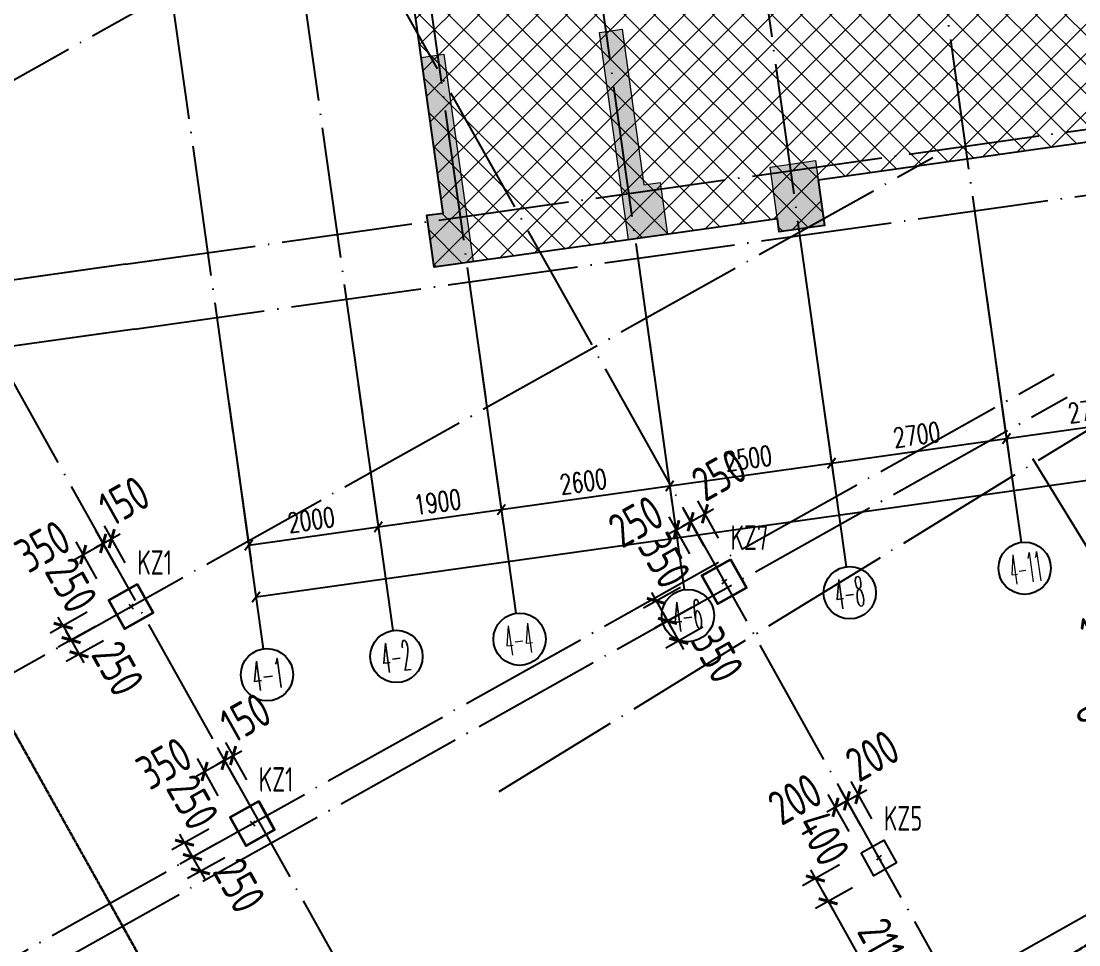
# Model space of a CAD drawing. Header units: millimetres. Extents: x 1089227 to 13101469, y 618865 to 10240562.
# Drawn here: x 1706176 to 1722349, y 4793956 to 4808075 of the extents above; entities that cross this region are included whole.
import ezdxf
from ezdxf.enums import TextEntityAlignment as Align

# ---------------------------------------------------------------- set-up
doc = ezdxf.new("R2010")
doc.units = ezdxf.units.MM
doc.header["$LTSCALE"] = 1000
doc.header["$PDMODE"] = 3
doc.header["$PDSIZE"] = 200
doc.linetypes.add('A09-G-CTRL-用地红线+建筑退线_设计区$0$Controlline1', pattern=[12.8, 8, -1.6, 1.6, -1.6])
doc.linetypes.add('DOTE', pattern=[2.42, 2, -0.2, 0.02, -0.2])
doc.layers.get('0').update_dxf_attribs({"linetype": 'CONTINUOUS'})
doc.layers.get('Defpoints').update_dxf_attribs({"linetype": 'CONTINUOUS'})
for name, color, linetype, lineweight in [('A09-G-CTRL-用地红线+建筑退线_设计区$0$Z-REDL-CTRL(建筑控制线)', 40, 'CONTINUOUS', 35), ('S-COLU', 30, 'CONTINUOUS', 0), ('S-SLAB-HATCH', 73, 'CONTINUOUS', 0), ('S-WALL', 31, 'CONTINUOUS', 0)]:
    doc.layers.add(name, color=color, linetype=linetype, lineweight=lineweight)
for name, color, linetype in [('AXIS', 3, 'CONTINUOUS'), ('AXIS_TEXT', 7, 'CONTINUOUS'), ('C-H', 8, 'CONTINUOUS'), ('COLU_DIM', 3, 'CONTINUOUS'), ('COLU_NUM', 7, 'CONTINUOUS'), ('DOTE', 1, 'DOTE'), ('S-COLU-BEAM', 240, 'CONTINUOUS'), ('S-EDGE', 210, 'CONTINUOUS'), ('单形心', 4, 'CONTINUOUS'), ('辅助', 7, 'CONTINUOUS')]:
    doc.layers.add(name, color=color, linetype=linetype)
doc.styles.add('_TCH_AXIS', font='COMPLEX', dxfattribs={"bigfont": 'AllInOneBig.shx'})
doc.styles.add('_TCH_DIM_T3', font='SIMPLEX', dxfattribs={"width": 0.705882, "bigfont": 'AllInOneBig.shx'})
doc.styles.add('COMPLEX', font='COMPLEX', dxfattribs={"bigfont": 'AllInOneBig.shx'})
doc.styles.add('TSSD_Dimension', font='tssdeng.shx', dxfattribs={"width": 0.75, "bigfont": 'Hztxt.shx'})
doc.styles.add('TSSD_Label', font='Tssdeng.shx', dxfattribs={"width": 0.7, "bigfont": 'hztxt.shx'})
doc.dimstyles.new('_TCH_ARCH-100', dxfattribs={"dimscale": 100, "dimtxt": 2.975, "dimasz": 1, "dimexe": 2.5, "dimexo": 3, "dimgap": 1, "dimtad": 1, "dimdec": 0, "dimzin": 0, "dimdsep": 46, "dimtxsty": '_TCH_DIM_T3', "dimblk": 'ARCHTICK', "dimcen": 0.09, "dimclrt": 7, "dimazin": 2, "dimtfac": 1, "dimtdec": 0, "dimtix": 1, "dimtmove": 2, "dimatfit": 3, "dimfxl": 0, "dimtolj": 1, "dimtzin": 0, "dimarcsym": 0})
doc.dimstyles.new('TSSD_150_150', dxfattribs={"dimtxt": 525, "dimasz": 150, "dimexe": 225, "dimexo": 375, "dimgap": 150, "dimtad": 1, "dimdec": 0, "dimzin": 0, "dimdsep": 46, "dimtxsty": 'TSSD_Dimension', "dimblk": 'ARCHTICK', "dimblk1": 'ARCHTICK', "dimblk2": 'ARCHTICK', "dimcen": 0, "dimdle": 150, "dimclrt": 7, "dimadec": 0, "dimazin": 0, "dimtfac": 1, "dimtdec": 0, "dimtix": 1, "dimtmove": 2, "dimatfit": 3, "dimfxl": 0, "dimtolj": 1, "dimtzin": 0, "dimarcsym": 0})

# ---------------------------------------------------------------- blocks, each defined once
blk = doc.blocks.new('0323最综用地红线')
at = {"layer": 'A09-G-CTRL-用地红线+建筑退线_设计区$0$Z-REDL-CTRL(建筑控制线)', "linetype": 'A09-G-CTRL-用地红线+建筑退线_设计区$0$Controlline1', "ltscale": 0.0005, "flags": 128}
blk.add_lwpolyline([(8299567, 3686108), (8326626, 3675265), (8336400, 3687495), (8338983, 3690878), (8341712, 3688883), (8341724, 3688834), (8348492, 3681996), (8336495, 3657264), (8335815, 3655857), (8334921, 3653765), (8334408, 3652495), (8333554, 3650188), (8332762, 3647815), (8332296, 3646270), (8331866, 3644682), (8331460, 3643007), (8331063, 3641145), (8330737, 3639422), (8330293, 3636480), (8330017, 3634043), (8329761, 3630317), (8329732, 3627942), (8329763, 3625708), (8329928, 3622644), (8330113, 3620704), (8330325, 3618642), (8330653, 3615645), (8331572, 3606971), (8333151, 3600656), (8334420, 3595620), (8335099, 3592902), (8332162, 3588340), (8329462, 3587873), (8325135, 3587049), (8322510, 3586515), (8319525, 3585891), (8317926, 3585544), (8316578, 3585249), (8315535, 3585011), (8313300, 3584499), (8310791, 3583894), (8309251, 3583537), (8305740, 3582637), (8303918, 3582156), (8302104, 3581668), (8299703, 3581012), (8297227, 3580315), (8295056, 3579682), (8292998, 3579074), (8290643, 3578358), (8288572, 3577710), (8287591, 3577398), (8286161, 3576940), (8284503, 3576401), (8282624, 3575767), (8281086, 3575247), (8278146, 3574222), (8273894, 3572680), (8272471, 3572149), (8271089, 3571640), (8267888, 3570407), (8264331, 3569000), (8260702, 3567515), (8258549, 3566609), (8254947, 3565066), (8252185, 3563832), (8250834, 3563232), (8249176, 3562470), (8247994, 3561930), (8245505, 3560754), (8242980, 3559544), (8239801, 3558013), (8237959, 3557076), (8235838, 3555996), (8233384, 3554698), (8228450, 3552051), (8226178, 3550787), (8222141, 3548504), (8215629, 3544667), (8213710, 3543497), (8193657, 3531175), (8180322, 3522990), (8166408, 3514440), (8156991, 3508658), (8151138, 3505062), (8142685, 3507267), (8121171, 3545747), (8120724, 3546549), (8120233, 3547383), (8119272, 3548967), (8118108, 3550752), (8117067, 3552244), (8115806, 3553970), (8115672, 3554140), (8146431, 3575790), (8162146, 3587599), (8162295, 3588125), (8199863, 3615253), (8204215, 3618404), (8231584, 3638167), (8260590, 3655826), (8295376, 3680010)], close=True, dxfattribs=at)
blk = doc.blocks.new('_AXISO')
blk.add_circle((0, 0), 0.5)
at = {"layer": 'AXIS_TEXT', "style": 'COMPLEX', "width": 1.041667}
blk.add_attdef('A', text='', height=0.56, dxfattribs=at).set_placement((-0.25, -0.28), (0.25, -0.28), align=Align.FIT)
blk = doc.blocks.new('_ArchTick')
at = {"color": 0, "linetype": 'ByBlock', "const_width": 0.3}
blk.add_lwpolyline([(-0.71, -0.71), (0.71, 0.71)], dxfattribs=at)
blk = doc.blocks.new('*D28')
at = {"layer": 'AXIS', "color": 0, "lineweight": -2, "transparency": 16777216}
for p, q in [((0, -2314), (0, -5564)), ((31150, -2314), (31150, -5564)), ((0, -5314), (31150, -5314))]:
    blk.add_line(p, q, dxfattribs=at)
at = {"layer": 'Defpoints', "color": 0, "transparency": 16777216}
for p in [(0, -2014), (31150, -2014), (31150, -5314)]:
    blk.add_point(p, dxfattribs=at)
at = {"layer": 'AXIS', "color": 0, "linetype": 'ByBlock', "lineweight": -2, "transparency": 16777216, "xscale": 100, "yscale": 100, "zscale": 100, "rotation": 180}
blk.add_blockref('_ArchTick', (0, -5314), dxfattribs=at)
at = {"layer": 'AXIS', "color": 0, "linetype": 'ByBlock', "lineweight": -2, "transparency": 16777216, "xscale": 100, "yscale": 100, "zscale": 100}
blk.add_blockref('_ArchTick', (31150, -5314), dxfattribs=at)
at = {"layer": 'AXIS', "color": 7, "transparency": 16777216, "insert": (15575, -5065), "char_height": 297.5, "attachment_point": 5, "style": '_TCH_DIM_T3'}
blk.add_mtext('\\A1;31150', dxfattribs=at)
blk = doc.blocks.new('*D29')
at = {"layer": 'AXIS', "color": 0, "lineweight": -2, "transparency": 16777216}
for p, q in [((0, -2314), (0, -4764)), ((2000, -2314), (2000, -4764)), ((0, -4514), (2000, -4514))]:
    blk.add_line(p, q, dxfattribs=at)
at = {"layer": 'Defpoints', "color": 0, "transparency": 16777216}
for p in [(0, -2014), (2000, -2014), (2000, -4514)]:
    blk.add_point(p, dxfattribs=at)
at = {"layer": 'AXIS', "color": 0, "linetype": 'ByBlock', "lineweight": -2, "transparency": 16777216, "xscale": 100, "yscale": 100, "zscale": 100, "rotation": 180}
blk.add_blockref('_ArchTick', (0, -4514), dxfattribs=at)
at = {"layer": 'AXIS', "color": 0, "linetype": 'ByBlock', "lineweight": -2, "transparency": 16777216, "xscale": 100, "yscale": 100, "zscale": 100}
blk.add_blockref('_ArchTick', (2000, -4514), dxfattribs=at)
at = {"layer": 'AXIS', "color": 7, "transparency": 16777216, "insert": (1000, -4265), "char_height": 297.5, "attachment_point": 5, "style": '_TCH_DIM_T3'}
blk.add_mtext('\\A1;2000', dxfattribs=at)
blk = doc.blocks.new('*D30')
at = {"layer": 'AXIS', "color": 0, "lineweight": -2, "transparency": 16777216}
for p, q in [((2000, -2314), (2000, -4764)), ((3900, -2314), (3900, -4764)), ((2000, -4514), (3900, -4514))]:
    blk.add_line(p, q, dxfattribs=at)
at = {"layer": 'Defpoints', "color": 0, "transparency": 16777216}
for p in [(2000, -2014), (3900, -2014), (3900, -4514)]:
    blk.add_point(p, dxfattribs=at)
at = {"layer": 'AXIS', "color": 0, "linetype": 'ByBlock', "lineweight": -2, "transparency": 16777216, "xscale": 100, "yscale": 100, "zscale": 100, "rotation": 180}
blk.add_blockref('_ArchTick', (2000, -4514), dxfattribs=at)
at = {"layer": 'AXIS', "color": 0, "linetype": 'ByBlock', "lineweight": -2, "transparency": 16777216, "xscale": 100, "yscale": 100, "zscale": 100}
blk.add_blockref('_ArchTick', (3900, -4514), dxfattribs=at)
at = {"layer": 'AXIS', "color": 7, "transparency": 16777216, "insert": (2950, -4265), "char_height": 297.5, "attachment_point": 5, "style": '_TCH_DIM_T3'}
blk.add_mtext('\\A1;1900', dxfattribs=at)
blk = doc.blocks.new('*D31')
at = {"layer": 'AXIS', "color": 0, "lineweight": -2, "transparency": 16777216}
for p, q in [((3900, -2314), (3900, -4764)), ((6500, -2314), (6500, -4764)), ((3900, -4514), (6500, -4514))]:
    blk.add_line(p, q, dxfattribs=at)
at = {"layer": 'Defpoints', "color": 0, "transparency": 16777216}
for p in [(3900, -2014), (6500, -2014), (6500, -4514)]:
    blk.add_point(p, dxfattribs=at)
at = {"layer": 'AXIS', "color": 0, "linetype": 'ByBlock', "lineweight": -2, "transparency": 16777216, "xscale": 100, "yscale": 100, "zscale": 100, "rotation": 180}
blk.add_blockref('_ArchTick', (3900, -4514), dxfattribs=at)
at = {"layer": 'AXIS', "color": 0, "linetype": 'ByBlock', "lineweight": -2, "transparency": 16777216, "xscale": 100, "yscale": 100, "zscale": 100}
blk.add_blockref('_ArchTick', (6500, -4514), dxfattribs=at)
at = {"layer": 'AXIS', "color": 7, "transparency": 16777216, "insert": (5200, -4265), "char_height": 297.5, "attachment_point": 5, "style": '_TCH_DIM_T3'}
blk.add_mtext('\\A1;2600', dxfattribs=at)
blk = doc.blocks.new('*D32')
at = {"layer": 'AXIS', "color": 0, "lineweight": -2, "transparency": 16777216}
for p, q in [((6500, -2314), (6500, -4764)), ((9000, -2314), (9000, -4764)), ((6500, -4514), (9000, -4514))]:
    blk.add_line(p, q, dxfattribs=at)
at = {"layer": 'Defpoints', "color": 0, "transparency": 16777216}
for p in [(6500, -2014), (9000, -2014), (9000, -4514)]:
    blk.add_point(p, dxfattribs=at)
at = {"layer": 'AXIS', "color": 0, "linetype": 'ByBlock', "lineweight": -2, "transparency": 16777216, "xscale": 100, "yscale": 100, "zscale": 100, "rotation": 180}
blk.add_blockref('_ArchTick', (6500, -4514), dxfattribs=at)
at = {"layer": 'AXIS', "color": 0, "linetype": 'ByBlock', "lineweight": -2, "transparency": 16777216, "xscale": 100, "yscale": 100, "zscale": 100}
blk.add_blockref('_ArchTick', (9000, -4514), dxfattribs=at)
at = {"layer": 'AXIS', "color": 7, "transparency": 16777216, "insert": (7750, -4265), "char_height": 297.5, "attachment_point": 5, "style": '_TCH_DIM_T3'}
blk.add_mtext('\\A1;2500', dxfattribs=at)
blk = doc.blocks.new('*D33')
at = {"layer": 'AXIS', "color": 0, "lineweight": -2, "transparency": 16777216}
for p, q in [((9000, -2314), (9000, -4764)), ((11700, -2314), (11700, -4764)), ((9000, -4514), (11700, -4514))]:
    blk.add_line(p, q, dxfattribs=at)
at = {"layer": 'Defpoints', "color": 0, "transparency": 16777216}
for p in [(9000, -2014), (11700, -2014), (11700, -4514)]:
    blk.add_point(p, dxfattribs=at)
at = {"layer": 'AXIS', "color": 0, "linetype": 'ByBlock', "lineweight": -2, "transparency": 16777216, "xscale": 100, "yscale": 100, "zscale": 100, "rotation": 180}
blk.add_blockref('_ArchTick', (9000, -4514), dxfattribs=at)
at = {"layer": 'AXIS', "color": 0, "linetype": 'ByBlock', "lineweight": -2, "transparency": 16777216, "xscale": 100, "yscale": 100, "zscale": 100}
blk.add_blockref('_ArchTick', (11700, -4514), dxfattribs=at)
at = {"layer": 'AXIS', "color": 7, "transparency": 16777216, "insert": (10350, -4265), "char_height": 297.5, "attachment_point": 5, "style": '_TCH_DIM_T3'}
blk.add_mtext('\\A1;2700', dxfattribs=at)
blk = doc.blocks.new('*D34')
at = {"layer": 'AXIS', "color": 0, "lineweight": -2, "transparency": 16777216}
for p, q in [((11700, -2314), (11700, -4764)), ((14400, -2314), (14400, -4764)), ((11700, -4514), (14400, -4514))]:
    blk.add_line(p, q, dxfattribs=at)
at = {"layer": 'Defpoints', "color": 0, "transparency": 16777216}
for p in [(11700, -2014), (14400, -2014), (14400, -4514)]:
    blk.add_point(p, dxfattribs=at)
at = {"layer": 'AXIS', "color": 0, "linetype": 'ByBlock', "lineweight": -2, "transparency": 16777216, "xscale": 100, "yscale": 100, "zscale": 100, "rotation": 180}
blk.add_blockref('_ArchTick', (11700, -4514), dxfattribs=at)
at = {"layer": 'AXIS', "color": 0, "linetype": 'ByBlock', "lineweight": -2, "transparency": 16777216, "xscale": 100, "yscale": 100, "zscale": 100}
blk.add_blockref('_ArchTick', (14400, -4514), dxfattribs=at)
at = {"layer": 'AXIS', "color": 7, "transparency": 16777216, "insert": (13050, -4265), "char_height": 297.5, "attachment_point": 5, "style": '_TCH_DIM_T3'}
blk.add_mtext('\\A1;2700', dxfattribs=at)
blk = doc.blocks.new('*D45')
at = {"layer": 'AXIS', "color": 0, "lineweight": -2, "transparency": 16777216}
for p, q in [((-1568, 35500), (-4818, 35500)), ((-4568, -1000), (-4568, 35500)), ((-1568, -1000), (-4818, -1000))]:
    blk.add_line(p, q, dxfattribs=at)
at = {"layer": 'Defpoints', "color": 0, "transparency": 16777216}
for p in [(-4568, 35500), (-1268, 35500), (-1268, -1000)]:
    blk.add_point(p, dxfattribs=at)
at = {"layer": 'AXIS', "color": 0, "linetype": 'ByBlock', "lineweight": -2, "transparency": 16777216, "xscale": 100, "yscale": 100, "zscale": 100}
for p, rotation in [((-4568, 35500), 90), ((-4568, -1000), 270)]:
    blk.add_blockref('_ArchTick', p, dxfattribs=dict(at, rotation=rotation))
at = {"layer": 'AXIS', "color": 7, "transparency": 16777216, "insert": (-4817, 17250), "char_height": 297.5, "attachment_point": 5, "rotation": 90, "style": '_TCH_DIM_T3'}
blk.add_mtext('\\A1;36500', dxfattribs=at)
blk = doc.blocks.new('*D46')
at = {"layer": 'AXIS', "color": 0, "lineweight": -2, "transparency": 16777216}
for p, q in [((-1568, 0), (-4018, 0)), ((-3768, -1000), (-3768, 0)), ((-1568, -1000), (-4018, -1000))]:
    blk.add_line(p, q, dxfattribs=at)
at = {"layer": 'Defpoints', "color": 0, "transparency": 16777216}
for p in [(-3768, 0), (-1268, 0), (-1268, -1000)]:
    blk.add_point(p, dxfattribs=at)
at = {"layer": 'AXIS', "color": 0, "linetype": 'ByBlock', "lineweight": -2, "transparency": 16777216, "xscale": 100, "yscale": 100, "zscale": 100}
for p, rotation in [((-3768, 0), 90), ((-3768, -1000), 270)]:
    blk.add_blockref('_ArchTick', p, dxfattribs=dict(at, rotation=rotation))
at = {"layer": 'AXIS', "color": 7, "transparency": 16777216, "insert": (-4017, -500), "char_height": 297.5, "attachment_point": 5, "rotation": 90, "style": '_TCH_DIM_T3'}
blk.add_mtext('\\A1;1000', dxfattribs=at)
blk = doc.blocks.new('*D47')
at = {"layer": 'AXIS', "color": 0, "lineweight": -2, "transparency": 16777216}
for p, q in [((-1568, 4500), (-4018, 4500)), ((-3768, 0), (-3768, 4500)), ((-1568, 0), (-4018, 0))]:
    blk.add_line(p, q, dxfattribs=at)
at = {"layer": 'Defpoints', "color": 0, "transparency": 16777216}
for p in [(-3768, 4500), (-1268, 4500), (-1268, 0)]:
    blk.add_point(p, dxfattribs=at)
at = {"layer": 'AXIS', "color": 0, "linetype": 'ByBlock', "lineweight": -2, "transparency": 16777216, "xscale": 100, "yscale": 100, "zscale": 100}
for p, rotation in [((-3768, 4500), 90), ((-3768, 0), 270)]:
    blk.add_blockref('_ArchTick', p, dxfattribs=dict(at, rotation=rotation))
at = {"layer": 'AXIS', "color": 7, "transparency": 16777216, "insert": (-4017, 2250), "char_height": 297.5, "attachment_point": 5, "rotation": 90, "style": '_TCH_DIM_T3'}
blk.add_mtext('\\A1;4500', dxfattribs=at)
blk = doc.blocks.new('裙房轴网260428')
at = {"layer": 'DOTE', "color": 16, "linetype": 'DOTE'}
for p, q in [((-187949.8, -28914.8), (-108051.9, 20158.4)), ((-209975.5, 19777.9), (-170146.2, -51357.7)), ((-216955.8, 15869.5), (-177126.5, -55266.1)), ((-204725.1, -23271), (-185177.7, -12326.4)), ((-200865.6, -30164.1), (-181318.3, -19219.4)), ((-199009.2, -33479.8), (-179461.8, -22535.1)), ((-198813.8, -33828.8), (-179266.4, -22884.1)), ((-179795.3, -23820.2), (-165316.3, -47393.9)), ((-195369.5, -39980.2), (-175822.2, -29035.5))]:
    blk.add_line(p, q, dxfattribs=at)
blk = doc.blocks.new('A$C6E8A2456')
at = {"layer": 'S-SLAB-HATCH'}
h = blk.add_hatch(dxfattribs=at)
h.set_pattern_fill('ANSI37', color=251, scale=200)
h.set_pattern_definition([(45, (-2451873.96, 1550581.15), (-224.506403, 224.506403), []), (135, (-2451873.96, 1550581.15), (-224.506403, -224.506403), [])])
h.paths.add_polyline_path([(1, 0), (516, -3664), (3783, -3205), (4145, -5779), (4343, -5751), (5164, -11594), (5164, -11594), (5386, -13179), (4793, -13262), (5197, -16134), (5197, -16134), (5266, -16629), (5068, -16657), (5674, -20965), (5785, -21757), (6126, -24183), (6324, -24155), (6978, -28809), (9701, -28426), (10091, -31199), (9101, -31338), (8989, -30546), (7405, -30767), (6117, -30950), (6827, -36000), (2717, -36578), (2745, -36776), (2151, -36859), (2123, -36661), (-2927, -37371), (-2690, -39055), (-5909, -39507), (-6145, -37823), (-10948, -38498), (-10851, -39192), (-11544, -39289), (-11572, -39091), (-16821, -39829), (-16932, -39036), (-16685, -39002), (-17269, -34842), (-19992, -35225), (-19922, -35720), (-20912, -35859), (-21393, -32443), (-19214, -32137), (-20821, -20699), (-21019, -20727), (-22607, -9438), (-22409, -9410), (-22728, -7133), (-19460, -6673), (-20003, -2811), (-19211, -2700), (-19113, -3393), (-15846, -2934), (-15888, -2637), (-15393, -2567), (-15378, -2666), (-4486, -1137), (-4500, -1036), (-4005, -967), (-3984, -1115), (-715, -656), (-792, -111)])
at = {"layer": 'S-EDGE'}
blk.add_lwpolyline([(-6145, -37823), (-10948, -38498), (-10851, -39192), (-11544, -39289), (-11572, -39091), (-16821, -39829), (-16932, -39036), (-16685, -39002), (-17269, -34842), (-19992, -35225), (-19922, -35720), (-20912, -35859), (-21393, -32443), (-19214, -32137), (-20821, -20699), (-21019, -20727), (-22607, -9438)], dxfattribs=at)
blk = doc.blocks.new('QZ-TL-0808')
at = {"layer": 'C-H'}
for points in [[(-146040, -116242), (-146485, -113073), (-146138, -113024), (-145804, -115401), (-145557, -115366), (-145446, -116159)], [(-149011, -116660), (-149122, -115867), (-148874, -115833), (-149208, -113456), (-148862, -113407), (-148416, -116576)], [(-143873, -115130), (-143180, -115032), (-143041, -116023), (-143734, -116120)]]:
    blk.add_hatch(color=256, dxfattribs=at).paths.add_polyline_path(points)
at = {"layer": 'S-WALL'}
for points in [[(-146040, -116242), (-146485, -113073), (-146138, -113024), (-145804, -115401), (-145557, -115366), (-145446, -116159), (-146040, -116242)], [(-149011, -116660), (-149122, -115867), (-148874, -115833), (-149208, -113456), (-148862, -113407), (-148416, -116576), (-149011, -116660)]]:
    blk.add_lwpolyline(points, dxfattribs=at)
blk.add_lwpolyline([(-143873, -115130), (-143180, -115032), (-143041, -116023), (-143734, -116120)], close=True, dxfattribs=at)
blk = doc.blocks.new('BANWANG_XINGXIN')
at = {"color": 0}
for points in [[(0.71, 0.71), (-0.71, -0.71)], [(-0.71, 0.71), (0.71, -0.71)]]:
    blk.add_lwpolyline(points, dxfattribs=at)
blk = doc.blocks.new('*D1248')
at = {"layer": 'COLU_DIM', "color": 0, "lineweight": -2, "transparency": 16777216}
for p, q in [((1707638, 4799721), (1707320, 4800288)), ((1706994, 4799848), (1707561, 4800165)), ((1707332, 4799550), (1707015, 4800117))]:
    blk.add_line(p, q, dxfattribs=at)
at = {"layer": 'Defpoints', "color": 0, "transparency": 16777216}
for p in [(1707430, 4800092), (1707821, 4799394), (1707516, 4799223)]:
    blk.add_point(p, dxfattribs=at)
at = {"layer": 'COLU_DIM', "color": 0, "lineweight": -2, "transparency": 16777216, "xscale": 150, "yscale": 150, "zscale": 150}
for p, rotation in [((1707430, 4800092), 29.24474469447762), ((1707125, 4799921), 209.2447446944776)]:
    blk.add_blockref('_ArchTick', p, dxfattribs=dict(at, rotation=rotation))
at = {"layer": 'COLU_DIM', "color": 7, "transparency": 16777216, "insert": (1706505, 4800047), "char_height": 525, "attachment_point": 5, "rotation": 29.2447, "style": 'TSSD_Dimension'}
blk.add_mtext('\\A1;350', dxfattribs=at)
blk = doc.blocks.new('*D1249')
at = {"layer": 'COLU_DIM', "color": 0, "lineweight": -2, "transparency": 16777216}
for p, q in [((1707769, 4799794), (1707451, 4800362)), ((1707638, 4799721), (1707320, 4800288)), ((1707561, 4800165), (1707692, 4800239)), ((1707430, 4800092), (1707299, 4800019)), ((1707430, 4800092), (1707561, 4800165))]:
    blk.add_line(p, q, dxfattribs=at)
at = {"layer": 'Defpoints', "color": 0, "transparency": 16777216}
for p in [(1707561, 4800165), (1707821, 4799394), (1707952, 4799467)]:
    blk.add_point(p, dxfattribs=at)
at = {"layer": 'COLU_DIM', "color": 0, "lineweight": -2, "transparency": 16777216, "xscale": 150, "yscale": 150, "zscale": 150}
for p, rotation in [((1707430, 4800092), 29.24474469447758), ((1707561, 4800165), 209.2447446944776)]:
    blk.add_blockref('_ArchTick', p, dxfattribs=dict(at, rotation=rotation))
at = {"layer": 'COLU_DIM', "color": 7, "transparency": 16777216, "insert": (1707751, 4800744), "char_height": 525, "attachment_point": 5, "rotation": 29.2447, "style": 'TSSD_Dimension'}
blk.add_mtext('\\A1;150', dxfattribs=at)
blk = doc.blocks.new('*D1250')
at = {"layer": 'COLU_DIM', "color": 0, "lineweight": -2, "transparency": 16777216}
for p, q in [((1707188, 4799040), (1706621, 4798722)), ((1706818, 4798832), (1706744, 4798963)), ((1707311, 4798822), (1706743, 4798504)), ((1706818, 4798832), (1706940, 4798614)), ((1706940, 4798614), (1707013, 4798483))]:
    blk.add_line(p, q, dxfattribs=at)
at = {"layer": 'Defpoints', "color": 0, "transparency": 16777216}
for p in [(1707516, 4799223), (1707638, 4799005), (1706940, 4798614)]:
    blk.add_point(p, dxfattribs=at)
at = {"layer": 'COLU_DIM', "color": 0, "lineweight": -2, "transparency": 16777216, "xscale": 150, "yscale": 150, "zscale": 150}
for p, rotation in [((1706818, 4798832), 299.2447447217133), ((1706940, 4798614), 119.2447447217133)]:
    blk.add_blockref('_ArchTick', p, dxfattribs=dict(at, rotation=rotation))
at = {"layer": 'COLU_DIM', "color": 7, "transparency": 16777216, "insert": (1706944, 4799452), "char_height": 525, "attachment_point": 5, "rotation": 299.2447, "style": 'TSSD_Dimension'}
blk.add_mtext('\\A1;250', dxfattribs=at)
blk = doc.blocks.new('*D1251')
at = {"layer": 'COLU_DIM', "color": 0, "lineweight": -2, "transparency": 16777216}
for p, q in [((1707311, 4798822), (1706743, 4798504)), ((1706940, 4798614), (1706866, 4798745)), ((1707433, 4798604), (1706865, 4798286)), ((1706940, 4798614), (1707062, 4798396)), ((1707062, 4798396), (1707135, 4798265))]:
    blk.add_line(p, q, dxfattribs=at)
at = {"layer": 'Defpoints', "color": 0, "transparency": 16777216}
for p in [(1707638, 4799005), (1707760, 4798787), (1707062, 4798396)]:
    blk.add_point(p, dxfattribs=at)
at = {"layer": 'COLU_DIM', "color": 0, "lineweight": -2, "transparency": 16777216, "xscale": 150, "yscale": 150, "zscale": 150}
for p, rotation in [((1706940, 4798614), 299.2447447217133), ((1707062, 4798396), 119.2447447217133)]:
    blk.add_blockref('_ArchTick', p, dxfattribs=dict(at, rotation=rotation))
at = {"layer": 'COLU_DIM', "color": 7, "transparency": 16777216, "insert": (1707656, 4798180), "char_height": 525, "attachment_point": 5, "rotation": 299.2447, "style": 'TSSD_Dimension'}
blk.add_mtext('\\A1;250', dxfattribs=at)
blk = doc.blocks.new('*D1252')
at = {"layer": 'COLU_DIM', "color": 0, "lineweight": -2, "transparency": 16777216}
for p, q in [((1709494, 4796406), (1709177, 4796973)), ((1708850, 4796532), (1709417, 4796850)), ((1709189, 4796235), (1708871, 4796802))]:
    blk.add_line(p, q, dxfattribs=at)
at = {"layer": 'Defpoints', "color": 0, "transparency": 16777216}
for p in [(1709287, 4796776), (1709677, 4796078), (1709372, 4795907)]:
    blk.add_point(p, dxfattribs=at)
at = {"layer": 'COLU_DIM', "color": 0, "lineweight": -2, "transparency": 16777216, "xscale": 150, "yscale": 150, "zscale": 150}
for p, rotation in [((1709287, 4796776), 29.24474469447762), ((1708981, 4796605), 209.2447446944776)]:
    blk.add_blockref('_ArchTick', p, dxfattribs=dict(at, rotation=rotation))
at = {"layer": 'COLU_DIM', "color": 7, "transparency": 16777216, "insert": (1708362, 4796731), "char_height": 525, "attachment_point": 5, "rotation": 29.2447, "style": 'TSSD_Dimension'}
blk.add_mtext('\\A1;350', dxfattribs=at)
blk = doc.blocks.new('*D1253')
at = {"layer": 'COLU_DIM', "color": 0, "lineweight": -2, "transparency": 16777216}
for p, q in [((1709494, 4796406), (1709177, 4796973)), ((1709625, 4796479), (1709308, 4797046)), ((1709287, 4796776), (1709417, 4796850)), ((1709417, 4796850), (1709548, 4796923)), ((1709287, 4796776), (1709156, 4796703))]:
    blk.add_line(p, q, dxfattribs=at)
at = {"layer": 'Defpoints', "color": 0, "transparency": 16777216}
for p in [(1709417, 4796850), (1709808, 4796152), (1709677, 4796078)]:
    blk.add_point(p, dxfattribs=at)
at = {"layer": 'COLU_DIM', "color": 0, "lineweight": -2, "transparency": 16777216, "xscale": 150, "yscale": 150, "zscale": 150}
for p, rotation in [((1709417, 4796850), 209.2447446944776), ((1709287, 4796776), 29.24474469447758)]:
    blk.add_blockref('_ArchTick', p, dxfattribs=dict(at, rotation=rotation))
at = {"layer": 'COLU_DIM', "color": 7, "transparency": 16777216, "insert": (1709607, 4797429), "char_height": 525, "attachment_point": 5, "rotation": 29.2447, "style": 'TSSD_Dimension'}
blk.add_mtext('\\A1;150', dxfattribs=at)
blk = doc.blocks.new('*D1254')
at = {"layer": 'COLU_DIM', "color": 0, "lineweight": -2, "transparency": 16777216}
for p, q in [((1709045, 4795724), (1708478, 4795407)), ((1709167, 4795506), (1708600, 4795188)), ((1708674, 4795517), (1708601, 4795647)), ((1708674, 4795517), (1708796, 4795298)), ((1708796, 4795298), (1708869, 4795167))]:
    blk.add_line(p, q, dxfattribs=at)
at = {"layer": 'Defpoints', "color": 0, "transparency": 16777216}
for p in [(1709372, 4795907), (1709494, 4795689), (1708796, 4795298)]:
    blk.add_point(p, dxfattribs=at)
at = {"layer": 'COLU_DIM', "color": 0, "lineweight": -2, "transparency": 16777216, "xscale": 150, "yscale": 150, "zscale": 150}
for p, rotation in [((1708674, 4795517), 299.2447447217133), ((1708796, 4795298), 119.2447447217133)]:
    blk.add_blockref('_ArchTick', p, dxfattribs=dict(at, rotation=rotation))
at = {"layer": 'COLU_DIM', "color": 7, "transparency": 16777216, "insert": (1708800, 4796136), "char_height": 525, "attachment_point": 5, "rotation": 299.2447, "style": 'TSSD_Dimension'}
blk.add_mtext('\\A1;250', dxfattribs=at)
blk = doc.blocks.new('*D1255')
at = {"layer": 'COLU_DIM', "color": 0, "lineweight": -2, "transparency": 16777216}
for p, q in [((1709167, 4795506), (1708600, 4795188)), ((1708796, 4795298), (1708723, 4795429)), ((1709289, 4795288), (1708722, 4794970)), ((1708796, 4795298), (1708918, 4795080)), ((1708918, 4795080), (1708992, 4794949))]:
    blk.add_line(p, q, dxfattribs=at)
at = {"layer": 'Defpoints', "color": 0, "transparency": 16777216}
for p in [(1709494, 4795689), (1709616, 4795471), (1708918, 4795080)]:
    blk.add_point(p, dxfattribs=at)
at = {"layer": 'COLU_DIM', "color": 0, "lineweight": -2, "transparency": 16777216, "xscale": 150, "yscale": 150, "zscale": 150}
for p, rotation in [((1708796, 4795298), 299.2447447217133), ((1708918, 4795080), 119.2447447217133)]:
    blk.add_blockref('_ArchTick', p, dxfattribs=dict(at, rotation=rotation))
at = {"layer": 'COLU_DIM', "color": 7, "transparency": 16777216, "insert": (1709512, 4794864), "char_height": 525, "attachment_point": 5, "rotation": 299.2447, "style": 'TSSD_Dimension'}
blk.add_mtext('\\A1;250', dxfattribs=at)
blk = doc.blocks.new('*D1256')
at = {"layer": 'COLU_DIM', "color": 0, "lineweight": -2, "transparency": 16777216}
for p, q in [((1716621, 4800052), (1716304, 4800619)), ((1716403, 4799930), (1716085, 4800497)), ((1716195, 4800301), (1716413, 4800423)), ((1716413, 4800423), (1716544, 4800496)), ((1716195, 4800301), (1716064, 4800228))]:
    blk.add_line(p, q, dxfattribs=at)
at = {"layer": 'Defpoints', "color": 0, "transparency": 16777216}
for p in [(1716413, 4800423), (1716804, 4799725), (1716586, 4799603)]:
    blk.add_point(p, dxfattribs=at)
at = {"layer": 'COLU_DIM', "color": 0, "lineweight": -2, "transparency": 16777216, "xscale": 150, "yscale": 150, "zscale": 150}
for p, rotation in [((1716413, 4800423), 209.2447399125413), ((1716195, 4800301), 29.24473991254137)]:
    blk.add_blockref('_ArchTick', p, dxfattribs=dict(at, rotation=rotation))
at = {"layer": 'COLU_DIM', "color": 7, "transparency": 16777216, "insert": (1715576, 4800427), "char_height": 525, "attachment_point": 5, "rotation": 29.2447, "style": 'TSSD_Dimension'}
blk.add_mtext('\\A1;250', dxfattribs=at)
blk = doc.blocks.new('*D1257')
at = {"layer": 'COLU_DIM', "color": 0, "lineweight": -2, "transparency": 16777216}
for p, q in [((1716839, 4800174), (1716522, 4800741)), ((1716621, 4800052), (1716304, 4800619)), ((1716413, 4800423), (1716632, 4800545)), ((1716632, 4800545), (1716762, 4800618)), ((1716413, 4800423), (1716283, 4800350))]:
    blk.add_line(p, q, dxfattribs=at)
at = {"layer": 'Defpoints', "color": 0, "transparency": 16777216}
for p in [(1716632, 4800545), (1716804, 4799725), (1717022, 4799847)]:
    blk.add_point(p, dxfattribs=at)
at = {"layer": 'COLU_DIM', "color": 0, "lineweight": -2, "transparency": 16777216, "xscale": 150, "yscale": 150, "zscale": 150}
for p, rotation in [((1716632, 4800545), 209.2447399125413), ((1716413, 4800423), 29.24473991254137)]:
    blk.add_blockref('_ArchTick', p, dxfattribs=dict(at, rotation=rotation))
at = {"layer": 'COLU_DIM', "color": 7, "transparency": 16777216, "insert": (1716848, 4801139), "char_height": 525, "attachment_point": 5, "rotation": 29.2447, "style": 'TSSD_Dimension'}
blk.add_mtext('\\A1;250', dxfattribs=at)
blk = doc.blocks.new('*D1258')
at = {"layer": 'COLU_DIM', "color": 0, "lineweight": -2, "transparency": 16777216}
for p, q in [((1716259, 4799420), (1715692, 4799102)), ((1715815, 4799343), (1716132, 4798776)), ((1716430, 4799114), (1715863, 4798797))]:
    blk.add_line(p, q, dxfattribs=at)
at = {"layer": 'Defpoints', "color": 0, "transparency": 16777216}
for p in [(1716586, 4799603), (1716757, 4799297), (1716059, 4798907)]:
    blk.add_point(p, dxfattribs=at)
at = {"layer": 'COLU_DIM', "color": 0, "lineweight": -2, "transparency": 16777216, "xscale": 150, "yscale": 150, "zscale": 150}
for p, rotation in [((1715888, 4799212), 119.2447398762271), ((1716059, 4798907), 299.2447398762271)]:
    blk.add_blockref('_ArchTick', p, dxfattribs=dict(at, rotation=rotation))
at = {"layer": 'COLU_DIM', "color": 7, "transparency": 16777216, "insert": (1716014, 4799831), "char_height": 525, "attachment_point": 5, "rotation": 299.2447, "style": 'TSSD_Dimension'}
blk.add_mtext('\\A1;350', dxfattribs=at)
blk = doc.blocks.new('*D1259')
at = {"layer": 'COLU_DIM', "color": 0, "lineweight": -2, "transparency": 16777216}
for p, q in [((1716430, 4799114), (1715863, 4798797)), ((1715986, 4799037), (1716303, 4798470)), ((1716601, 4798809), (1716034, 4798491))]:
    blk.add_line(p, q, dxfattribs=at)
at = {"layer": 'Defpoints', "color": 0, "transparency": 16777216}
for p in [(1716757, 4799297), (1716928, 4798992), (1716230, 4798601)]:
    blk.add_point(p, dxfattribs=at)
at = {"layer": 'COLU_DIM', "color": 0, "lineweight": -2, "transparency": 16777216, "xscale": 150, "yscale": 150, "zscale": 150}
for p, rotation in [((1716059, 4798907), 119.2447398762271), ((1716230, 4798601), 299.2447398762271)]:
    blk.add_blockref('_ArchTick', p, dxfattribs=dict(at, rotation=rotation))
at = {"layer": 'COLU_DIM', "color": 7, "transparency": 16777216, "insert": (1716824, 4798385), "char_height": 525, "attachment_point": 5, "rotation": 299.2447, "style": 'TSSD_Dimension'}
blk.add_mtext('\\A1;350', dxfattribs=at)
blk = doc.blocks.new('*D1326')
at = {"layer": 'COLU_DIM', "color": 0, "lineweight": -2, "transparency": 16777216}
for p, q in [((1719010, 4795785), (1718693, 4796353)), ((1718836, 4795688), (1718518, 4796255)), ((1718628, 4796058), (1718802, 4796156)), ((1718802, 4796156), (1718933, 4796229)), ((1718628, 4796058), (1718497, 4795985))]:
    blk.add_line(p, q, dxfattribs=at)
at = {"layer": 'Defpoints', "color": 0, "transparency": 16777216}
for p in [(1718802, 4796156), (1719019, 4795360), (1719193, 4795458)]:
    blk.add_point(p, dxfattribs=at)
at = {"layer": 'COLU_DIM', "color": 0, "lineweight": -2, "transparency": 16777216, "xscale": 150, "yscale": 150, "zscale": 150}
for p, rotation in [((1718802, 4796156), 209.2447278163927), ((1718628, 4796058), 29.24472781639273)]:
    blk.add_blockref('_ArchTick', p, dxfattribs=dict(at, rotation=rotation))
at = {"layer": 'COLU_DIM', "color": 7, "transparency": 16777216, "insert": (1718009, 4796184), "char_height": 525, "attachment_point": 5, "rotation": 29.2447, "style": 'TSSD_Dimension'}
blk.add_mtext('\\A1;200', dxfattribs=at)
blk = doc.blocks.new('*D1327')
at = {"layer": 'COLU_DIM', "color": 0, "lineweight": -2, "transparency": 16777216}
for p, q in [((1719010, 4795785), (1718693, 4796353)), ((1719185, 4795883), (1718867, 4796450)), ((1718977, 4796254), (1719108, 4796327)), ((1718802, 4796156), (1718672, 4796083)), ((1718802, 4796156), (1718977, 4796254))]:
    blk.add_line(p, q, dxfattribs=at)
at = {"layer": 'Defpoints', "color": 0, "transparency": 16777216}
for p in [(1718977, 4796254), (1719368, 4795556), (1719193, 4795458)]:
    blk.add_point(p, dxfattribs=at)
at = {"layer": 'COLU_DIM', "color": 0, "lineweight": -2, "transparency": 16777216, "xscale": 150, "yscale": 150, "zscale": 150}
for p, rotation in [((1718802, 4796156), 29.24472781639273), ((1718977, 4796254), 209.2447278163927)]:
    blk.add_blockref('_ArchTick', p, dxfattribs=dict(at, rotation=rotation))
at = {"layer": 'COLU_DIM', "color": 7, "transparency": 16777216, "insert": (1719193, 4796848), "char_height": 525, "attachment_point": 5, "rotation": 29.2447, "style": 'TSSD_Dimension'}
blk.add_mtext('\\A1;200', dxfattribs=at)
blk = doc.blocks.new('*D1328')
at = {"layer": 'COLU_DIM', "color": 0, "lineweight": -2, "transparency": 16777216}
for p, q in [((1718692, 4795177), (1718124, 4794860)), ((1718247, 4795101), (1718589, 4794490)), ((1718887, 4794828), (1718320, 4794511))]:
    blk.add_line(p, q, dxfattribs=at)
at = {"layer": 'Defpoints', "color": 0, "transparency": 16777216}
for p in [(1719019, 4795360), (1719214, 4795011), (1718516, 4794621)]:
    blk.add_point(p, dxfattribs=at)
at = {"layer": 'COLU_DIM', "color": 0, "lineweight": -2, "transparency": 16777216, "xscale": 150, "yscale": 150, "zscale": 150}
for p, rotation in [((1718321, 4794970), 119.2447278364138), ((1718516, 4794621), 299.2447278364138)]:
    blk.add_blockref('_ArchTick', p, dxfattribs=dict(at, rotation=rotation))
at = {"layer": 'COLU_DIM', "color": 7, "transparency": 16777216, "insert": (1718447, 4795589), "char_height": 525, "attachment_point": 5, "rotation": 299.2447, "style": 'TSSD_Dimension'}
blk.add_mtext('\\A1;400', dxfattribs=at)
blk = doc.blocks.new('*D1329')
at = {"layer": 'COLU_DIM', "color": 0, "lineweight": -2, "transparency": 16777216}
for p, q in [((1718887, 4794828), (1718320, 4794511)), ((1718443, 4794751), (1719620, 4792649)), ((1719918, 4792987), (1719351, 4792670))]:
    blk.add_line(p, q, dxfattribs=at)
at = {"layer": 'Defpoints', "color": 0, "transparency": 16777216}
for p in [(1719214, 4795011), (1720245, 4793170), (1719547, 4792780)]:
    blk.add_point(p, dxfattribs=at)
at = {"layer": 'COLU_DIM', "color": 0, "lineweight": -2, "transparency": 16777216, "xscale": 150, "yscale": 150, "zscale": 150}
for p, rotation in [((1718516, 4794621), 119.2447278364138), ((1719547, 4792780), 299.2447278364138)]:
    blk.add_blockref('_ArchTick', p, dxfattribs=dict(at, rotation=rotation))
at = {"layer": 'COLU_DIM', "color": 7, "transparency": 16777216, "insert": (1719391, 4793902), "char_height": 525, "attachment_point": 5, "rotation": 299.2447, "style": 'TSSD_Dimension'}
blk.add_mtext('\\A1;2110', dxfattribs=at)
blk = doc.blocks.new('*D1333')
at = {"layer": 'COLU_DIM', "color": 0, "lineweight": -2, "transparency": 16777216}
for p, q in [((1723678, 4798399), (1723361, 4798966)), ((1723558, 4798332), (1723240, 4798899)), ((1723350, 4798702), (1723471, 4798770)), ((1723471, 4798770), (1723601, 4798843)), ((1723350, 4798702), (1723219, 4798629))]:
    blk.add_line(p, q, dxfattribs=at)
at = {"layer": 'Defpoints', "color": 0, "transparency": 16777216}
for p in [(1723471, 4798770), (1723741, 4798004), (1723861, 4798072)]:
    blk.add_point(p, dxfattribs=at)
at = {"layer": 'COLU_DIM', "color": 0, "lineweight": -2, "transparency": 16777216, "xscale": 150, "yscale": 150, "zscale": 150}
for p, rotation in [((1723471, 4798770), 209.2447278163927), ((1723350, 4798702), 29.24472781639273)]:
    blk.add_blockref('_ArchTick', p, dxfattribs=dict(at, rotation=rotation))
at = {"layer": 'COLU_DIM', "color": 7, "transparency": 16777216, "insert": (1722757, 4798843), "char_height": 525, "attachment_point": 5, "rotation": 29.2447, "style": 'TSSD_Dimension'}
blk.add_mtext('\\A1;138', dxfattribs=at)
blk = doc.blocks.new('*D1335')
at = {"layer": 'COLU_DIM', "color": 0, "lineweight": -2, "transparency": 16777216}
for p, q in [((1723399, 4797813), (1722832, 4797495)), ((1723402, 4797808), (1722835, 4797490)), ((1723028, 4797605), (1722955, 4797736)), ((1723028, 4797605), (1723031, 4797600)), ((1723031, 4797600), (1723105, 4797469))]:
    blk.add_line(p, q, dxfattribs=at)
at = {"layer": 'Defpoints', "color": 0, "transparency": 16777216}
for p in [(1723726, 4797996), (1723729, 4797991), (1723031, 4797600)]:
    blk.add_point(p, dxfattribs=at)
at = {"layer": 'COLU_DIM', "color": 0, "lineweight": -2, "transparency": 16777216, "xscale": 150, "yscale": 150, "zscale": 150}
for p, rotation in [((1723028, 4797605), 299.2447278364138), ((1723031, 4797600), 119.2447278364138)]:
    blk.add_blockref('_ArchTick', p, dxfattribs=dict(at, rotation=rotation))
at = {"layer": 'COLU_DIM', "color": 7, "transparency": 16777216, "insert": (1722564, 4797539), "char_height": 525, "attachment_point": 5, "rotation": 299.2447, "style": 'TSSD_Dimension'}
blk.add_mtext('\\A1;6', dxfattribs=at)
blk = doc.blocks.new('52+', base_point=(0, -1000))
at = {"layer": 'AXIS'}
for p, q in [((-1268, 0), (-5268, 0)), ((-1268, -1000), (-5268, -1000)), ((0, -4203.8), (0, -6114.2)), ((2000, -4203.8), (2000, -6114.2)), ((3900, -4203.8), (3900, -6114.2)), ((6500, -4203.8), (6500, -6114.2)), ((9000, -4203.8), (9000, -6114.2)), ((11700, -4203.8), (11700, -6114.2)), ((6500, -6114.2), (6500, -6114.2))]:
    blk.add_line(p, q, dxfattribs=at)
at = {"layer": 'DOTE', "color": 14}
for p, q in [((0, 40365.9), (0, -4203.8)), ((2000, 40365.9), (2000, -4203.8)), ((3900, 40365.9), (3900, -4203.8)), ((6500, 40365.9), (6500, -4203.8)), ((9000, 40365.9), (9000, -4203.8)), ((11700, 40365.9), (11700, -4203.8)), ((-1268, 0), (32065.5, 0)), ((-1268, -1000), (32065.5, -1000))]:
    blk.add_line(p, q, dxfattribs=at)
at = {"layer": 'AXIS'}
ref = blk.add_blockref('_AXISO', (0, -6514.2), dxfattribs=dict(at, xscale=800, yscale=800, zscale=800))
ref.add_attrib('A', '4-1', (-226.3, -6740.4), dxfattribs={"color": 7, "height": 452.55, "style": '_TCH_AXIS', "width": 0.375})
ref = blk.add_blockref('_AXISO', (2000, -6514.2), dxfattribs=dict(at, xscale=800, yscale=800, zscale=800))
ref.add_attrib('A', '4-2', (1773.7, -6740.4), dxfattribs={"color": 7, "height": 452.55, "style": '_TCH_AXIS', "width": 0.344262})
ref = blk.add_blockref('_AXISO', (3900, -6514.2), dxfattribs=dict(at, xscale=800, yscale=800, zscale=800))
ref.add_attrib('A', '4-4', (3673.7, -6740.4), dxfattribs={"color": 7, "height": 452.55, "style": '_TCH_AXIS', "width": 0.333333})
ref = blk.add_blockref('_AXISO', (6500, -6514.2), dxfattribs=dict(at, xscale=800, yscale=800, zscale=800))
ref.add_attrib('A', '4-6', (6273.7, -6740.4), dxfattribs={"color": 7, "height": 452.55, "style": '_TCH_AXIS', "width": 0.344262})
ref = blk.add_blockref('_AXISO', (9000, -6514.2), dxfattribs=dict(at, xscale=800, yscale=800, zscale=800))
ref.add_attrib('A', '4-8', (8773.7, -6740.4), dxfattribs={"color": 7, "height": 452.55, "style": '_TCH_AXIS', "width": 0.344262})
ref = blk.add_blockref('_AXISO', (11700, -6514.2), dxfattribs=dict(at, xscale=800, yscale=800, zscale=800))
ref.add_attrib('A', '4-11', (11473.7, -6740.4), dxfattribs={"color": 7, "height": 452.55, "style": '_TCH_AXIS', "width": 0.295775})
for p1, p2, distance, picture, middle in [((-1268, -1000), (-1268, 35500), 3300, '*D45', (-4816.8, 17250)), ((-1268, 0), (-1268, 4500), 2500, '*D47', (-4016.8, 2250)), ((-1268, -1000), (-1268, 0), 2500, '*D46', (-4016.8, -500)), ((0, -2013.9), (31150, -2013.9), -3300, '*D28', (15575, -5065.1)), ((0, -2013.9), (2000, -2013.9), -2500, '*D29', (1000, -4265.1)), ((2000, -2013.9), (3900, -2013.9), -2500, '*D30', (2950, -4265.1)), ((3900, -2013.9), (6500, -2013.9), -2500, '*D31', (5200, -4265.1)), ((6500, -2013.9), (9000, -2013.9), -2500, '*D32', (7750, -4265.1)), ((9000, -2013.9), (11700, -2013.9), -2500, '*D33', (10350, -4265.1)), ((11700, -2013.9), (14400, -2013.9), -2500, '*D34', (13050, -4265.1))]:
    dim = blk.add_aligned_dim(p1=p1, p2=p2, distance=distance, dimstyle='_TCH_ARCH-100', dxfattribs=at)
    dim.commit()
    dim.dimension.update_dxf_attribs({"geometry": picture, "text_midpoint": middle})
blk = doc.blocks.new('塔楼轴网260428')
at = {"layer": '辅助', "rotation": 8.00000038206086}
blk.add_blockref('52+', (-192268.4, -21666.4), dxfattribs=at)
blk = doc.blocks.new('04地块地下轴网260428')
for name in ['裙房轴网260428', '塔楼轴网260428']:
    blk.add_blockref(name, (0, 0))

msp = doc.modelspace()

# ---------------------------------------------------------------- linework, layer by layer
at = {"layer": 'S-COLU', "lineweight": 35}
for points in [[(1717022.447, 4799847.026), (1716586.177, 4799602.756), (1716830.448, 4799166.485), (1717266.718, 4799410.756)], [(1707951.848, 4799467.263), (1707515.577, 4799222.992), (1707759.848, 4798786.721), (1708196.118, 4799030.992)], [(1709808.303, 4796151.607), (1709372.033, 4795907.336), (1709616.303, 4795471.066), (1710052.574, 4795715.336)]]:
    msp.add_lwpolyline(points, close=True, dxfattribs=at)
at = {"layer": 'S-COLU-BEAM'}
msp.add_lwpolyline([(1719018.769, 4795360.458), (1719367.786, 4795555.874), (1719563.202, 4795206.858), (1719214.186, 4795011.441)], close=True, dxfattribs=at)

# ---------------------------------------------------------------- block references
for name, p in [('0323最综用地红线', (-6434145.536, 1285525.343)), ('04地块地下轴网260428', (1901435.755, 4825211.796)), ('QZ-TL-0808', (1861503.026, 4920975.271)), ('A$C6E8A2456', (1729313.25, 4844144.301))]:
    msp.add_blockref(name, p)
at = {"layer": '单形心', "xscale": 50, "yscale": 50, "zscale": 50}
for p in [(1716926.447, 4799506.756), (1707855.848, 4799126.992), (1709712.303, 4795811.336), (1719290.986, 4795283.658)]:
    msp.add_blockref('BANWANG_XINGXIN', p, dxfattribs=at)

# ---------------------------------------------------------------- texts
at = {"layer": 'COLU_NUM', "style": 'TSSD_Label', "width": 0.7}
for s, p in [('KZ7', (1717022.447, 4799992.026)), ('KZ1', (1707951.848, 4799612.263)), ('KZ1', (1709808.303, 4796296.607)), ('KZ5', (1719367.786, 4795700.874))]:
    msp.add_text(s, height=375, dxfattribs=at).set_placement(p)

# ---------------------------------------------------------------- dimensions: what is measured, and where the dimension line sits
at = {"layer": 'COLU_DIM', "color": 3}
for base, p1, p2, angle, picture, middle in [((1716631.615, 4800545.059), (1716804.312, 4799724.891), (1717022.447, 4799847.026), 29.2447399, '*D1257', (1716847.946, 4801138.942)), ((1707561.015, 4800165.295), (1707820.967, 4799393.981), (1707951.848, 4799467.263), 29.2447447, '*D1249', (1707750.918, 4800744.381)), ((1716413.479, 4800422.924), (1716586.177, 4799602.756), (1716804.312, 4799724.891), 29.2447399, '*D1256', (1715575.966, 4800426.752)), ((1707430.134, 4800092.014), (1707515.577, 4799222.992), (1707820.967, 4799393.981), 29.2447447, '*D1248', (1706505.366, 4800046.988)), ((1716059.134, 4798906.534), (1716586.177, 4799602.756), (1716757.166, 4799297.367), 299.2447399, '*D1258', (1716014.108, 4799831.301)), ((1706939.68, 4798614.024), (1707515.577, 4799222.992), (1707637.713, 4799004.857), 299.2447447, '*D1250', (1706943.508, 4799451.537)), ((1723470.539, 4798769.893), (1723740.896, 4798004.405), (1723861.372, 4798071.86), 29.2447278, '*D1333', (1722757.113, 4798843.198)), ((1716230.123, 4798601.144), (1716757.166, 4799297.367), (1716928.156, 4798991.977), 299.2447399, '*D1259', (1716824.006, 4798384.813)), ((1707061.815, 4798395.889), (1707637.713, 4799004.857), (1707759.848, 4798786.721), 299.2447447, '*D1251', (1707655.698, 4798179.557)), ((1709417.47, 4796849.64), (1709677.422, 4796078.326), (1709808.303, 4796151.607), 29.2447447, '*D1253', (1709607.374, 4797428.725)), ((1723031.273, 4797599.912), (1723726.249, 4797996.204), (1723729.306, 4797990.745), 299.2447278, '*D1335', (1722564.191, 4797538.603)), ((1709286.589, 4796776.358), (1709372.033, 4795907.336), (1709677.422, 4796078.326), 29.2447447, '*D1252', (1708361.822, 4796731.332)), ((1718976.953, 4796253.907), (1719193.278, 4795458.166), (1719367.786, 4795555.874), 29.2447278, '*D1327', (1719193.285, 4796847.789)), ((1708796.135, 4795298.368), (1709372.033, 4795907.336), (1709494.168, 4795689.201), 299.2447447, '*D1254', (1708799.964, 4796135.881)), ((1718802.445, 4796156.199), (1719018.769, 4795360.458), (1719193.278, 4795458.166), 29.2447278, '*D1326', (1718008.559, 4796184.454)), ((1718516.153, 4794620.608), (1719018.769, 4795360.458), (1719214.186, 4795011.441), 299.2447278, '*D1328', (1718446.7, 4795589.003)), ((1708918.271, 4795080.233), (1709494.168, 4795689.201), (1709616.303, 4795471.066), 299.2447447, '*D1255', (1709512.153, 4794863.901))]:
    dim = msp.add_linear_dim(base=base, p1=p1, p2=p2, angle=angle, dimstyle='TSSD_150_150', dxfattribs=at)
    dim.commit()
    dim.dimension.update_dxf_attribs({"geometry": picture, "text_midpoint": middle, "dimtype": 160})
dim = msp.add_linear_dim(base=(1719546.974, 4792779.547), p1=(1719214.186, 4795011.441), p2=(1720245.007, 4793170.38), angle=299.2447278, dimstyle='TSSD_150_150', dxfattribs=at)
dim.commit()
dim.dimension.update_dxf_attribs({"geometry": '*D1329', "text_midpoint": (1719391.487, 4793901.601)})

doc.saveas('drawing.dxf')
